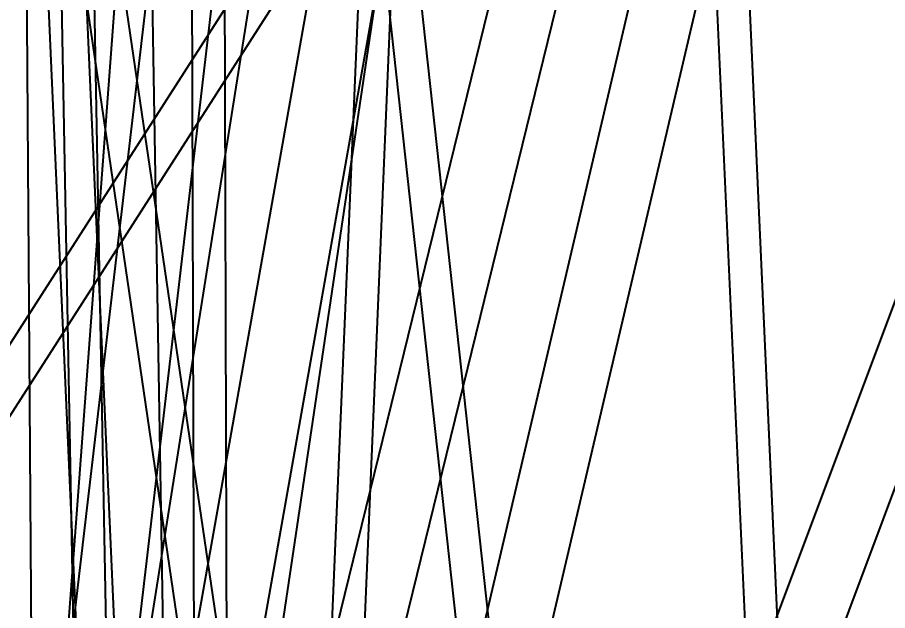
# Model space of a CAD drawing. Header units: millimetres. Extents: x -123812 to 252100, y -3000 to 639000.
# Drawn here: x -28529 to -15087, y 26196 to 35358 of the extents above; entities that cross this region are included whole.
import ezdxf

# ---------------------------------------------------------------- set-up
doc = ezdxf.new("R2010")
doc.units = ezdxf.units.MM
doc.layers.add('D-STR-DIM', color=7, linetype='Continuous', lineweight=13)
doc.layers.add('D-STR-STRC', color=7, linetype='Continuous', lineweight=25)
doc.styles.add('OpenSansCondensed-Light', font='OpenSansCondensed-Light.ttf')
doc.styles.add('TOWER_UNICODE', font='Arial Unicode.ttf')
doc.dimstyles.new('EZDXF', dxfattribs={"dimtxt": 0.25, "dimasz": 0.175, "dimexe": 0.375, "dimexo": 0.125, "dimgap": 0.1, "dimtad": 1, "dimlfac": 100, "dimzin": 12, "dimdsep": 46, "dimtxsty": 'OpenSansCondensed-Light', "dimblk": 'ARCHTICK', "dimcen": 2.5, "dimazin": 3, "dimtfac": 0.5, "dimtmove": 2, "dimatfit": 3})

# ---------------------------------------------------------------- blocks, each defined once
blk = doc.blocks.new('_ARCHTICK')
at = {"color": 0, "linetype": 'BYBLOCK', "const_width": 0.15}
blk.add_lwpolyline([(-0.5, -0.5), (0.5, 0.5)], dxfattribs=at)

msp = doc.modelspace()

# ---------------------------------------------------------------- linework, layer by layer
at = {"layer": 'D-STR-STRC'}
for points in [[(-27147.9, 25414.8), (-27380.2, 37804.7), (-27388.9, 37812.1), (-27414.2, 37818.6), (-27454.6, 37823.9), (-27507.2, 37827.6), (-27568.4, 37829.4), (-27634.2, 37829.1), (-27699.9, 37826.9), (-27761.1, 37822.9), (-27813.7, 37817.3), (-27854.1, 37810.5), (-27879.5, 37803), (-27888.1, 37795.3), (-27655.9, 25405.4)], [(-21178.7, 25437.6), (-22533.8, 37827.6), (-22542.4, 37829.4), (-22567.7, 37829.1), (-22607.8, 37826.9), (-22660.1, 37822.9), (-22721, 37817.3), (-22786.3, 37810.5), (-22851.7, 37803), (-22912.6, 37795.3), (-22964.9, 37788), (-23005, 37781.4), (-23030.2, 37776.1), (-23038.8, 37772.4), (-21683.7, 25382.5)], [(-31449, 24838), (-23430.2, 37338), (-23437.1, 37343.5), (-23460.8, 37359.7), (-23499.5, 37385.4), (-23550.8, 37419), (-23611, 37458.1), (-23676.1, 37500), (-23741.7, 37541.9), (-23803.2, 37581), (-23856.5, 37614.6), (-23898, 37640.3), (-23924.8, 37656.5), (-23935, 37662), (-31953.8, 25162)], [(-24909, 24910.9), (-22690.8, 37410.9), (-22700.4, 37453.9), (-22743.5, 37500), (-22817, 37546.1), (-22916, 37589.1), (-23033.8, 37626.1), (-23162.2, 37654.4), (-23292.7, 37672.2), (-23416.1, 37678.3), (-23524.3, 37672.2), (-23609.7, 37654.4), (-23666.6, 37626.1), (-23691, 37589.1), (-25909.2, 25089.1)], [(-25294, 25471.7), (-25329.3, 37710.5), (-25338, 37713.8), (-25363.4, 37716.8), (-25403.7, 37719.4), (-25456.3, 37721.3), (-25517.6, 37722.4), (-25583.3, 37722.6), (-25649.1, 37722), (-25710.3, 37720.5), (-25762.9, 37718.3), (-25803.3, 37715.6), (-25828.7, 37712.4), (-25837.3, 37709), (-25802, 25470.3)], [(-22809.6, 24883.4), (-19746.6, 37383.4), (-19753.5, 37439.6), (-19793.6, 37500), (-19864.2, 37560.4), (-19960.5, 37616.6), (-20075.9, 37665), (-20202.5, 37702), (-20331.7, 37725.3), (-20454.8, 37733.3), (-20563.3, 37725.3), (-20649.8, 37702), (-20708.5, 37665), (-20735.2, 37616.6), (-23798.2, 25116.6)], [(-23182.9, 25513.5), (-22671.8, 37648.3), (-22680.5, 37653.9), (-22705.8, 37659.8), (-22746.2, 37665.6), (-22798.7, 37671), (-22859.9, 37675.6), (-22925.6, 37679), (-22991.3, 37681.1), (-23052.5, 37681.7), (-23105, 37680.7), (-23145.4, 37678.2), (-23170.7, 37674.4), (-23179.4, 37669.5), (-23690.4, 25534.7)], [(-16759.8, 25482.5), (-17313.2, 37721.2), (-17321.8, 37722.4), (-17347.2, 37722.6), (-17387.5, 37722), (-17440.1, 37720.5), (-17501.3, 37718.3), (-17566.9, 37715.6), (-17632.6, 37712.4), (-17693.8, 37709.1), (-17746.4, 37705.8), (-17786.7, 37702.7), (-17812, 37700.2), (-17820.7, 37698.3), (-17267.3, 25459.5)], [(-12463.6, 37678.3), (-17146.2, 25178.3), (-17134, 25172.2), (-17090.2, 25154.4), (-17017.9, 25126.1), (-16921.8, 25089.1), (-16808.7, 25046.1), (-16686.2, 25000), (-16562.6, 24953.9), (-16446.4, 24910.9), (-16345.4, 24873.9), (-16266.7, 24845.6), (-16215.5, 24827.8), (-16195.3, 24821.7), (-11512.6, 37321.7)], [(-26988.1, 25026.4), (-27544.5, 37526.4), (-27565.8, 37551), (-27605.9, 37572.1), (-27662.1, 37588.3), (-27730.4, 37598.4), (-27806.3, 37601.9), (-27884.5, 37598.4), (-27959.8, 37588.3), (-28027, 37572.1), (-28081.5, 37551), (-28119.6, 37526.4), (-28138.8, 37500), (-28137.6, 37473.6), (-27581.2, 24973.6)], [(-26764.6, 24943.4), (-25304.1, 37443.4), (-25321.3, 37471.5), (-25371.7, 37501.6), (-25451.9, 37531.5), (-25556.5, 37559.4), (-25678.2, 37583.1), (-25808.8, 37601.2), (-25939.4, 37612.4), (-26061.2, 37616), (-26165.7, 37611.6), (-26245.9, 37599.7), (-26296.3, 37580.9), (-26313.5, 37556.6), (-27774.1, 25056.6)], [(-25305.8, 25041.7), (-27139.6, 37541.7), (-27149.7, 37556.5), (-27179.4, 37567.5), (-27226.6, 37573.8), (-27288.1, 37575.2), (-27359.7, 37571.4), (-27436.6, 37562.8), (-27513.4, 37549.8), (-27585.1, 37533.5), (-27646.6, 37514.9), (-27693.8, 37495.3), (-27723.4, 37476), (-27733.5, 37458.3), (-25899.7, 24958.3)], [(-20537.9, 24884), (-17606.3, 37384), (-17623.1, 37388), (-17672.5, 37399.7), (-17751.1, 37418.2), (-17853.6, 37442.2), (-17972.8, 37470.2), (-18100.8, 37500.2), (-18228.8, 37530.3), (-18348.1, 37558.2), (-18450.6, 37582.2), (-18529.2, 37600.6), (-18578.6, 37612.1), (-18595.4, 37616), (-21527, 25116)]]:
    msp.add_lwpolyline(points, dxfattribs=at)
for points in [[(-29860.3, 25000), (-27810.3, 25000), (-26878.5, 37500), (-28803.5, 37500)], [(-28399.1, 37500), (-28309.7, 25000), (-26259.7, 25000), (-26474.1, 37500)], [(-26627.7, 25000), (-24577.7, 25000), (-22720.1, 37500), (-24645.1, 37500)]]:
    msp.add_lwpolyline(points, close=True, dxfattribs=at)

# ---------------------------------------------------------------- dimensions: what is measured, and where the dimension line sits
at = {"layer": 'D-STR-DIM'}
msp.add_linear_dim(base=(-112000, 0), p1=(0, 0), p2=(0, 634000), angle=90, dimstyle='EZDXF', override={"dimtxt": 8400, "dimasz": 3750, "dimexe": 2100, "dimexo": 1800, "dimgap": 2100, "dimtad": 1, "dimdec": 0, "dimlfac": 1, "dimlunit": 2, "dimtxsty": 'TOWER_UNICODE', "dimclrd": 7, "dimclre": 7, "dimclrt": 7}, dxfattribs=at).render()

doc.saveas('drawing.dxf')
